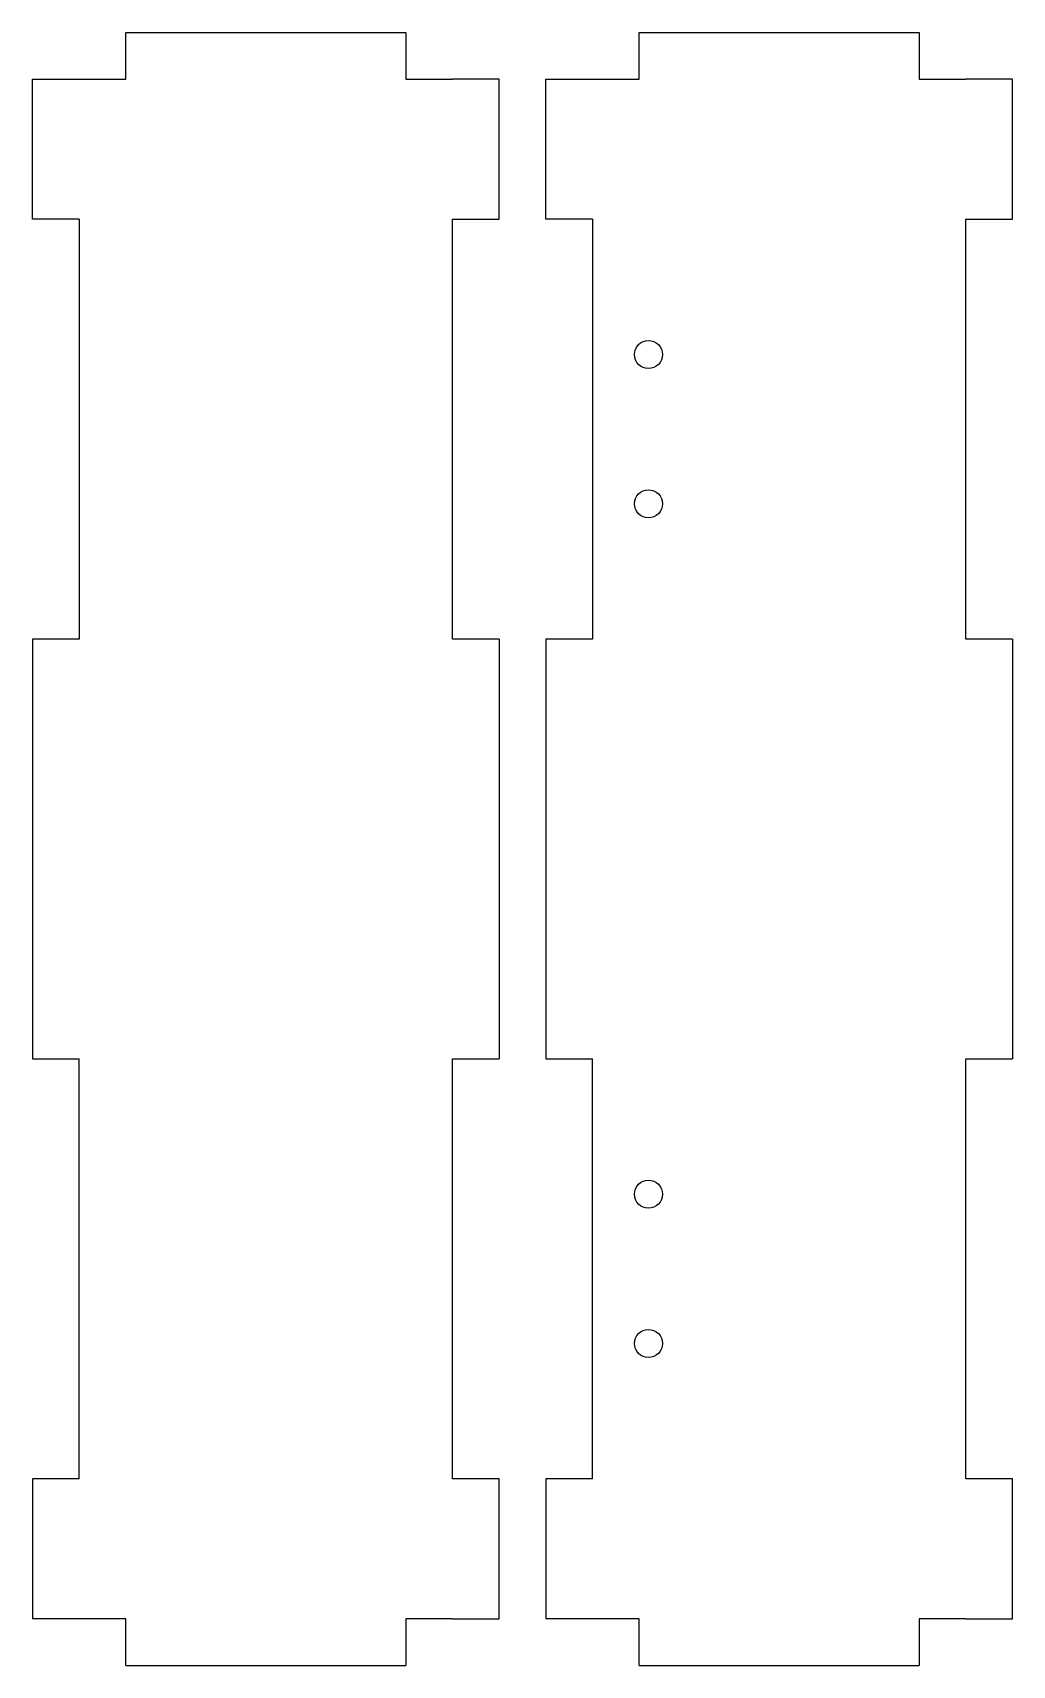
# Model space of a CAD drawing. Header units: inches. Extents: x 0 to 105, y 0 to 175.
import ezdxf

# ---------------------------------------------------------------- set-up
doc = ezdxf.new("R2010")
doc.units = ezdxf.units.IN
doc.header["$MEASUREMENT"] = 0

msp = doc.modelspace()

# ---------------------------------------------------------------- linework, layer by layer
for p, q in [((10, 170), (10, 175)), ((10, 175), (40, 175)), ((40, 175), (40, 170)), ((65, 170), (65, 175)), ((65, 175), (95, 175)), ((95, 175), (95, 170)), ((0, 155), (0, 170)), ((0, 170), (5, 170)), ((5, 170), (10, 170)), ((40, 170), (45, 170)), ((50, 170), (45, 170)), ((50, 155), (50, 170)), ((55, 155), (55, 170)), ((55, 170), (60, 170)), ((60, 170), (65, 170)), ((95, 170), (100, 170)), ((105, 170), (100, 170)), ((105, 155), (105, 170)), ((5, 155), (0, 155)), ((5, 155), (5, 110)), ((45, 155), (50, 155)), ((45, 110), (45, 155)), ((60, 155), (55, 155)), ((60, 155), (60, 110)), ((100, 155), (105, 155)), ((100, 110), (100, 155)), ((5, 110), (0, 110)), ((0, 110), (0, 65)), ((50, 110), (45, 110)), ((50, 110), (50, 65)), ((60, 110), (55, 110)), ((55, 110), (55, 65)), ((105, 110), (100, 110)), ((105, 110), (105, 65)), ((0, 65), (5, 65)), ((5, 20), (5, 65)), ((45, 65), (50, 65)), ((45, 20), (45, 65)), ((55, 65), (60, 65)), ((60, 20), (60, 65)), ((100, 65), (105, 65)), ((100, 20), (100, 65)), ((5, 20), (0, 20)), ((0, 20), (0, 5)), ((50, 20), (45, 20)), ((50, 5), (50, 20)), ((60, 20), (55, 20)), ((55, 20), (55, 5)), ((105, 20), (100, 20)), ((105, 5), (105, 20)), ((5, 5), (0, 5)), ((10, 5), (5, 5)), ((10, 0), (10, 5)), ((45, 5), (40, 5)), ((40, 5), (40, 0)), ((45, 5), (50, 5)), ((60, 5), (55, 5)), ((65, 5), (60, 5)), ((65, 0), (65, 5)), ((100, 5), (95, 5)), ((95, 5), (95, 0)), ((100, 5), (105, 5)), ((10, 0), (40, 0)), ((65, 0), (95, 0))]:
    msp.add_line(p, q)
for centre in [(66, 140.5), (66, 124.5), (66, 50.5), (66, 34.5)]:
    msp.add_circle(centre, 1.5)

doc.saveas('drawing.dxf')
